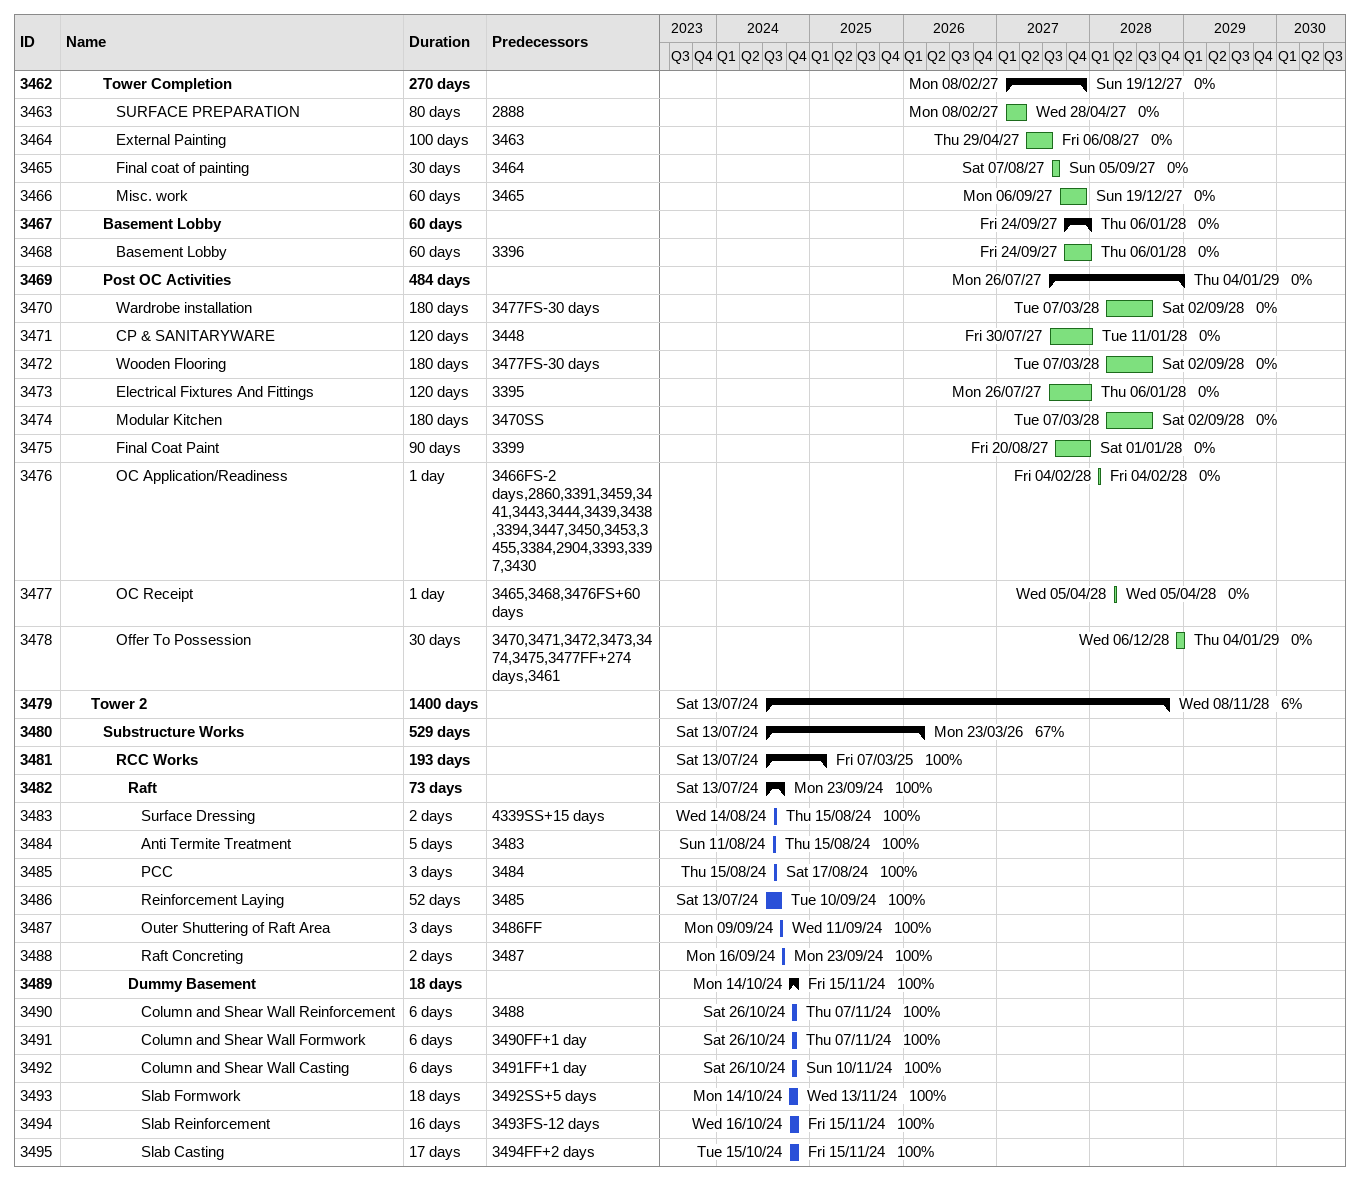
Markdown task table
| ID | Level | Task | Duration | Start | Finish | Predecessors | % complete |
|---|---|---|---|---|---|---|---|
| 3462 | 4 | **Tower Completion** | 270d | 2027-02-08 | 2027-12-19 |  | 0 |
| 3463 | 5 | SURFACE PREPARATION | 80d | 2027-02-08 | 2027-04-28 | 2888 | 0 |
| 3464 | 5 | External Painting | 100d | 2027-04-29 | 2027-08-06 | 3463 | 0 |
| 3465 | 5 | Final coat of painting | 30d | 2027-08-07 | 2027-09-05 | 3464 | 0 |
| 3466 | 5 | Misc. work | 60d | 2027-09-06 | 2027-12-19 | 3465 | 0 |
| 3467 | 4 | **Basement Lobby** | 60d | 2027-09-24 | 2028-01-06 |  | 0 |
| 3468 | 5 | Basement Lobby | 60d | 2027-09-24 | 2028-01-06 | 3396 | 0 |
| 3469 | 4 | **Post OC Activities** | 484d | 2027-07-26 | 2029-01-04 |  | 0 |
| 3470 | 5 | Wardrobe installation | 180d | 2028-03-07 | 2028-09-02 | 3477FS-30d | 0 |
| 3471 | 5 | CP & SANITARYWARE | 120d | 2027-07-30 | 2028-01-11 | 3448 | 0 |
| 3472 | 5 | Wooden Flooring | 180d | 2028-03-07 | 2028-09-02 | 3477FS-30d | 0 |
| 3473 | 5 | Electrical Fixtures And Fittings | 120d | 2027-07-26 | 2028-01-06 | 3395 | 0 |
| 3474 | 5 | Modular Kitchen | 180d | 2028-03-07 | 2028-09-02 | 3470SS | 0 |
| 3475 | 5 | Final Coat Paint | 90d | 2027-08-20 | 2028-01-01 | 3399 | 0 |
| 3476 | 5 | OC Application/Readiness | 1d | 2028-02-04 | 2028-02-04 | 3466FS-2d, 2860, 3391, 3459, 3441, 3443, 3444, 3439, 3438, 3394, 3447, 3450, 3453, 3455, 3384, 2904, 3393, 3397, 3430 | 0 |
| 3477 | 5 | OC Receipt | 1d | 2028-04-05 | 2028-04-05 | 3465, 3468, 3476FS+60d | 0 |
| 3478 | 5 | Offer To Possession | 30d | 2028-12-06 | 2029-01-04 | 3470, 3471, 3472, 3473, 3474, 3475, 3477FF+274d, 3461 | 0 |
| 3479 | 3 | **Tower 2** | 1400d | 2024-07-13 | 2028-11-08 |  | 6 |
| 3480 | 4 | **Substructure Works** | 529d | 2024-07-13 | 2026-03-23 |  | 67 |
| 3481 | 5 | **RCC Works** | 193d | 2024-07-13 | 2025-03-07 |  | 100 |
| 3482 | 6 | **Raft** | 73d | 2024-07-13 | 2024-09-23 |  | 100 |
| 3483 | 7 | Surface Dressing | 2d | 2024-08-14 | 2024-08-15 | 4339SS+15d | 100 |
| 3484 | 7 | Anti Termite Treatment | 5d | 2024-08-11 | 2024-08-15 | 3483 | 100 |
| 3485 | 7 | PCC | 3d | 2024-08-15 | 2024-08-17 | 3484 | 100 |
| 3486 | 7 | Reinforcement Laying | 52d | 2024-07-13 | 2024-09-10 | 3485 | 100 |
| 3487 | 7 | Outer Shuttering of Raft Area | 3d | 2024-09-09 | 2024-09-11 | 3486FF | 100 |
| 3488 | 7 | Raft Concreting | 2d | 2024-09-16 | 2024-09-23 | 3487 | 100 |
| 3489 | 6 | **Dummy Basement** | 18d | 2024-10-14 | 2024-11-15 |  | 100 |
| 3490 | 7 | Column and Shear Wall Reinforcement | 6d | 2024-10-26 | 2024-11-07 | 3488 | 100 |
| 3491 | 7 | Column and Shear Wall Formwork | 6d | 2024-10-26 | 2024-11-07 | 3490FF+1d | 100 |
| 3492 | 7 | Column and Shear Wall Casting | 6d | 2024-10-26 | 2024-11-10 | 3491FF+1d | 100 |
| 3493 | 7 | Slab Formwork | 18d | 2024-10-14 | 2024-11-13 | 3492SS+5d | 100 |
| 3494 | 7 | Slab Reinforcement | 16d | 2024-10-16 | 2024-11-15 | 3493FS-12d | 100 |
| 3495 | 7 | Slab Casting | 17d | 2024-10-15 | 2024-11-15 | 3494FF+2d | 100 |
